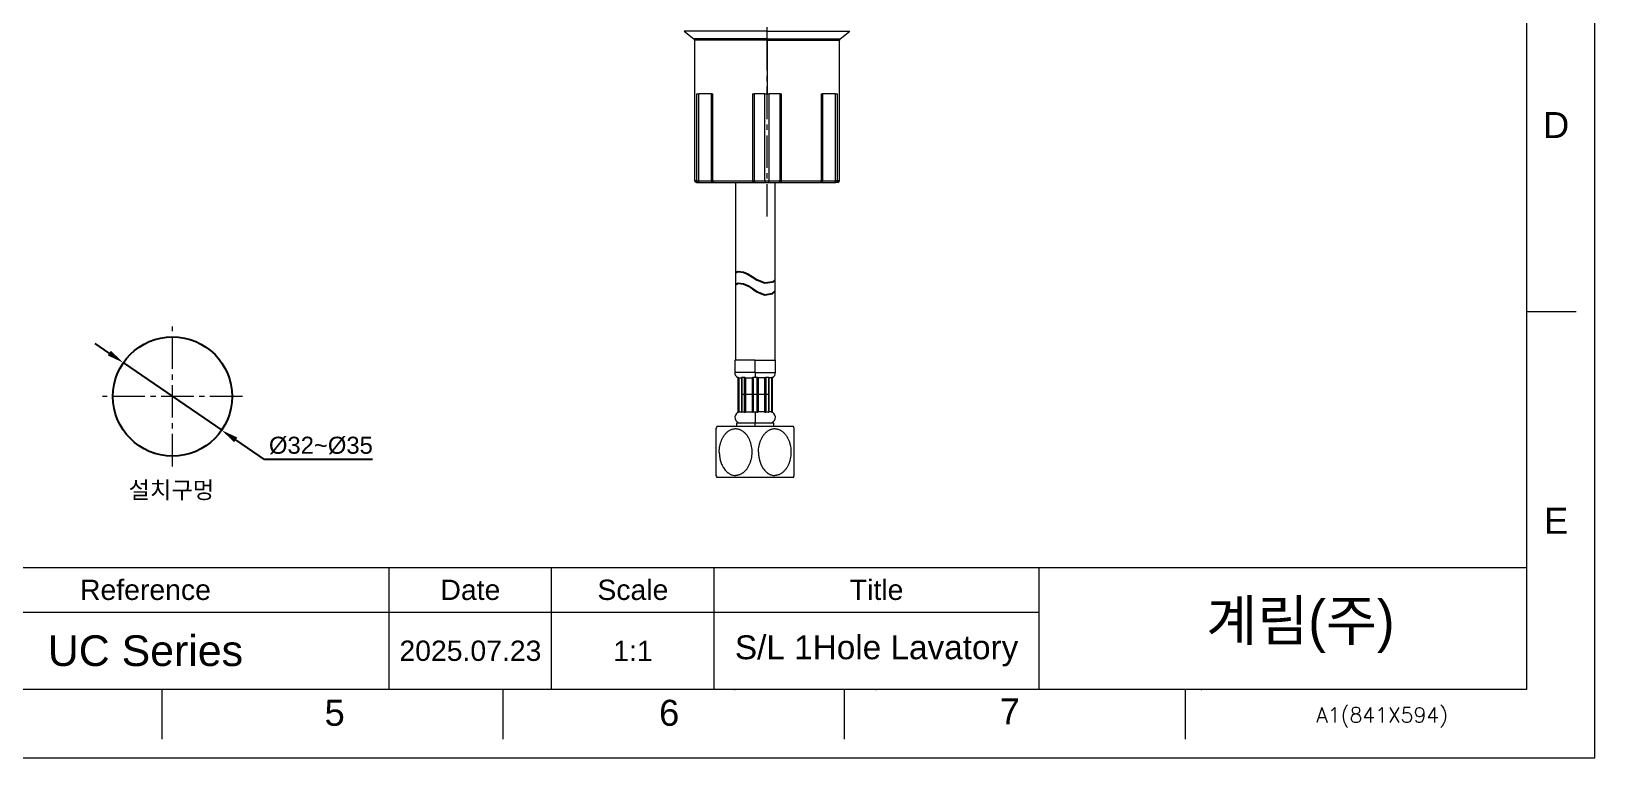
# Model space of a CAD drawing. Header units: millimetres. Extents: x 12315 to 13156, y 3748 to 4343.
# Drawn here: x 12696.9 to 13155.7, y 3748.5 to 3961.6 of the extents above; entities that cross this region are included whole.
import ezdxf

# ---------------------------------------------------------------- set-up
doc = ezdxf.new("R2010")
doc.units = ezdxf.units.MM
doc.linetypes.add('CENTER2', pattern=[28.575, 19.05, -3.175, 3.175, -3.175])
doc.linetypes.add('CENTERX2', pattern=[101.6, 63.5, -12.7, 12.7, -12.7])
for name, color, linetype, lineweight in [('CENTER', 1, 'CENTERX2', 15), ('DIM_', 5, 'Continuous', 9), ('FORM', 7, 'Continuous', 13)]:
    doc.layers.add(name, color=color, linetype=linetype, lineweight=lineweight)
doc.layers.add('TEXT', color=2, linetype='Continuous')
doc.styles.add('Arial Unicode MS', font='ARIALUNI.TTF')
doc.styles.add('ROMANS', font='romans')
doc.styles.get("Standard").update_dxf_attribs({"font": 'arial.ttf'})
doc.dimstyles.new('사본(2) STANDARD', dxfattribs={"dimscale": 0, "dimtxt": 4, "dimasz": 4, "dimexe": 1.25, "dimexo": 0.625, "dimgap": 1.5, "dimtad": 3, "dimtih": 1, "dimtoh": 1, "dimdec": 1, "dimzin": 9, "dimdsep": 46, "dimtxsty": 'Standard', "dimcen": 2.5, "dimclrd": 5, "dimclre": 5, "dimclrt": 5, "dimadec": 0, "dimazin": 0, "dimtfac": 1, "dimtdec": 1, "dimtmove": 0, "dimatfit": 3, "dimfxl": 1.25, "dimtfill": 1, "dimtolj": 1, "dimtzin": 0, "dimarcsym": 0})

# ---------------------------------------------------------------- blocks, each defined once
blk = doc.blocks.new('*D0')
at = {"layer": 'Defpoints', "color": 0, "transparency": 16777216}
for p in [(12723.93, 3864.35), (12752.79, 3844.55)]:
    blk.add_point(p, dxfattribs=at)
at = {"layer": 'DIM_', "color": 5, "lineweight": -2, "transparency": 16777216}
for p, q in [((12719.81, 3867.18), (12715.69, 3870.01)), ((12723.93, 3864.35), (12752.79, 3844.55)), ((12765.31, 3835.96), (12756.91, 3841.72)), ((12797, 3835.96), (12765.31, 3835.96))]:
    blk.add_line(p, q, dxfattribs=at)
at = {"layer": 'DIM_', "color": 5, "transparency": 16777216}
for points in [[(12720.28, 3867.87), (12719.34, 3866.5), (12723.93, 3864.35)], [(12757.38, 3842.41), (12756.44, 3841.03), (12752.79, 3844.55)]]:
    blk.add_solid(points, dxfattribs=at)
at = {"layer": 'DIM_', "color": 5, "transparency": 16777216, "insert": (12781.9, 3840.05), "char_height": 5, "attachment_point": 5, "style": 'Arial Unicode MS', "bg_fill": 3, "box_fill_scale": 1.1, "bg_fill_color": 256, "bg_fill_true_color": 13158600, "bg_fill_transparency": 0}
blk.add_mtext('\\A1;%%C32~%%C35', dxfattribs=at)
blk = doc.blocks.new('*D8')
at = {"layer": 'Defpoints', "color": 0, "transparency": 16777216}
for p in [(12912.82, 4179.26), (12781.46, 4133.82), (12816.58, 4083.29), (12738.18, 3992.26), (12912.82, 3907.26)]:
    blk.add_point(p, dxfattribs=at)
at = {"layer": 'DIM_', "color": 5, "lineweight": -2, "transparency": 16777216}
for start, end in [(253.468, 260.8802), (262.1188, 269.532)]:
    blk.add_arc((12912.82, 4563.46), 489.73, start, end, dxfattribs=at)
at = {"layer": 'DIM_', "color": 5, "transparency": 16777216}
for points in [[(12773.27, 4093.34), (12773.66, 4094.62), (12769.64, 4095.13)], [(12908.82, 4074.42), (12908.82, 4073.09), (12912.82, 4073.74)]]:
    blk.add_solid(points, dxfattribs=at)
at = {"layer": 'DIM_', "color": 5, "transparency": 16777216, "insert": (12840.43, 4079.12), "char_height": 4, "attachment_point": 5, "bg_fill": 3, "box_fill_scale": 1.1, "bg_fill_color": 256, "bg_fill_true_color": 13158600, "bg_fill_transparency": 0}
blk.add_mtext('\\A1;17°', dxfattribs=at)

msp = doc.modelspace()

# ---------------------------------------------------------------- linework, layer by layer
at = {"linetype": 'Continuous', "lineweight": 18}
for p, q in [((12888.51, 3961.61), (12891.37, 3959.41)), ((12934.26, 3959.41), (12937.12, 3961.61)), ((12891.57, 3959.01), (12891.57, 3917.76)), ((12934.07, 3917.76), (12934.07, 3959.01)), ((12892.13, 3943.26), (12892.76, 3943.26)), ((12892.13, 3943.26), (12892.13, 3917.76)), ((12896.52, 3943.26), (12892.76, 3943.26)), ((12896.52, 3943.26), (12896.9, 3943.26)), ((12908.59, 3943.26), (12909.01, 3943.26)), ((12912.2, 3943.26), (12909.01, 3943.26)), ((12912.2, 3943.26), (12913.43, 3943.26)), ((12916.63, 3943.26), (12913.43, 3943.26)), ((12916.63, 3943.26), (12917.05, 3943.26)), ((12928.74, 3943.26), (12929.11, 3943.26)), ((12932.88, 3943.26), (12929.11, 3943.26)), ((12932.88, 3943.26), (12933.5, 3943.26)), ((12933.5, 3917.76), (12933.5, 3943.26)), ((12892.07, 3917.26), (12892.63, 3917.26)), ((12892.63, 3917.26), (12892.95, 3917.26)), ((12892.95, 3917.26), (12896.71, 3917.26)), ((12896.71, 3917.26), (12897.27, 3917.26)), ((12897.27, 3917.26), (12908.69, 3917.26)), ((12903.57, 3917.25), (12903.57, 3875.67)), ((12908.69, 3917.26), (12909.31, 3917.26)), ((12909.31, 3917.26), (12912.51, 3917.26)), ((12912.51, 3917.26), (12913.13, 3917.26)), ((12913.13, 3917.26), (12916.32, 3917.26)), ((12915.07, 3917.25), (12915.07, 3875.67)), ((12916.32, 3917.26), (12916.95, 3917.26)), ((12916.95, 3917.26), (12928.36, 3917.26)), ((12928.36, 3917.26), (12928.93, 3917.26)), ((12928.93, 3917.26), (12932.69, 3917.26)), ((12932.69, 3917.26), (12933, 3917.26)), ((12933.57, 3917.26), (12933, 3917.26)), ((12903.57, 3875.67), (12903.57, 3873.16)), ((12903.57, 3873.16), (12903.57, 3865.14)), ((12915.07, 3875.67), (12915.07, 3873.16)), ((12915.07, 3873.16), (12915.07, 3865.14)), ((12909.32, 3865.14), (12903.34, 3865.14)), ((12903.34, 3865.14), (12903.34, 3861.53)), ((12909.32, 3865.14), (12915.3, 3865.14)), ((12915.3, 3861.53), (12915.3, 3865.14)), ((12904.25, 3860.01), (12904.25, 3849.82)), ((12904.28, 3860.01), (12904.25, 3860.01)), ((12904.5, 3859.94), (12905.29, 3859.94)), ((12905.34, 3860), (12905.34, 3849.84)), ((12906.14, 3860.01), (12905.38, 3860.01)), ((12906.53, 3859.94), (12908.44, 3859.94)), ((12909.32, 3860.01), (12908.78, 3860.01)), ((12909.86, 3860.01), (12909.32, 3860.01)), ((12912.11, 3859.94), (12910.2, 3859.94)), ((12913.26, 3860.01), (12912.5, 3860.01)), ((12913.3, 3849.84), (12913.3, 3859.99)), ((12914.14, 3859.94), (12913.35, 3859.94)), ((12914.36, 3860.01), (12914.39, 3860.01)), ((12914.39, 3849.82), (12914.39, 3860.01)), ((12909.36, 3855), (12905.34, 3855)), ((12913.3, 3855), (12909.36, 3855)), ((12904.28, 3849.82), (12904.25, 3849.82)), ((12904.5, 3849.9), (12905.29, 3849.9)), ((12906.14, 3849.82), (12905.38, 3849.82)), ((12906.53, 3849.9), (12908.44, 3849.9)), ((12909.32, 3849.82), (12908.78, 3849.82)), ((12909.86, 3849.82), (12909.32, 3849.82)), ((12912.11, 3849.9), (12910.2, 3849.9)), ((12913.26, 3849.82), (12912.5, 3849.82)), ((12914.14, 3849.9), (12913.35, 3849.9)), ((12914.36, 3849.82), (12914.39, 3849.82)), ((12920.57, 3845.64), (12898.07, 3845.64)), ((12909.37, 3846.64), (12903.82, 3846.64)), ((12903.82, 3846.64), (12903.82, 3845.64)), ((12914.82, 3846.64), (12909.37, 3846.64)), ((12914.82, 3845.64), (12914.82, 3846.64)), ((12920.57, 3830.64), (12898.07, 3830.64))]:
    msp.add_line(p, q, dxfattribs=at)
at = {"linetype": 'Continuous', "lineweight": 13}
for p, q in [((12912.82, 3961.61), (12888.51, 3961.61)), ((12912.82, 3959.41), (12891.37, 3959.41)), ((12912.82, 3959.41), (12912.82, 3961.61)), ((12912.82, 3961.61), (12937.12, 3961.61)), ((12912.82, 3959.01), (12912.82, 3959.41)), ((12912.82, 3959.41), (12934.26, 3959.41)), ((12912.82, 3959.01), (12891.57, 3959.01)), ((12912.82, 3959.01), (12912.82, 3943.26)), ((12912.82, 3959.01), (12934.07, 3959.01)), ((12892.76, 3917.76), (12892.76, 3943.26)), ((12896.52, 3917.76), (12896.52, 3943.26)), ((12896.9, 3917.76), (12896.9, 3943.26)), ((12908.59, 3943.26), (12908.59, 3917.76)), ((12909.01, 3943.26), (12909.01, 3917.76)), ((12912.2, 3917.76), (12912.2, 3943.26)), ((12913.43, 3917.76), (12913.43, 3943.26)), ((12916.63, 3917.76), (12916.63, 3943.26)), ((12917.05, 3917.76), (12917.05, 3943.26)), ((12928.74, 3943.26), (12928.74, 3917.76)), ((12929.11, 3943.26), (12929.11, 3917.76)), ((12932.88, 3917.76), (12932.88, 3943.26)), ((12892.13, 3917.76), (12891.57, 3917.76)), ((12892.13, 3917.76), (12892.76, 3917.76)), ((12892.76, 3917.76), (12896.52, 3917.76)), ((12896.52, 3917.76), (12896.9, 3917.76)), ((12896.9, 3917.76), (12908.59, 3917.76)), ((12908.59, 3917.76), (12909.01, 3917.76)), ((12909.01, 3917.76), (12912.2, 3917.76)), ((12912.2, 3917.76), (12913.43, 3917.76)), ((12913.43, 3917.76), (12916.63, 3917.76)), ((12916.63, 3917.76), (12917.05, 3917.76)), ((12917.05, 3917.76), (12928.74, 3917.76)), ((12928.74, 3917.76), (12929.11, 3917.76)), ((12929.11, 3917.76), (12932.88, 3917.76)), ((12933.5, 3917.76), (12932.88, 3917.76)), ((12934.07, 3917.76), (12933.5, 3917.76)), ((12909.32, 3861.53), (12909.32, 3865.14)), ((12909.32, 3861.53), (12903.34, 3861.53)), ((12904.28, 3860.01), (12904.28, 3849.82)), ((12904.36, 3859.98), (12904.36, 3849.85)), ((12904.5, 3859.94), (12904.5, 3849.9)), ((12905.29, 3859.94), (12905.29, 3849.9)), ((12905.38, 3860.01), (12905.38, 3849.82)), ((12906.14, 3860.01), (12906.14, 3849.82)), ((12906.28, 3859.98), (12906.28, 3849.85)), ((12906.53, 3859.94), (12906.53, 3849.9)), ((12908.44, 3859.94), (12908.44, 3849.9)), ((12908.66, 3859.98), (12908.66, 3849.85)), ((12908.78, 3860.01), (12908.78, 3849.82)), ((12909.32, 3861.53), (12909.32, 3860.01)), ((12909.32, 3861.53), (12915.3, 3861.53)), ((12909.86, 3860.01), (12909.86, 3849.82)), ((12909.98, 3859.98), (12909.98, 3849.85)), ((12910.2, 3859.94), (12910.2, 3849.9)), ((12912.11, 3859.94), (12912.11, 3849.9)), ((12912.36, 3859.98), (12912.36, 3849.85)), ((12912.5, 3860.01), (12912.5, 3849.82)), ((12913.26, 3860.01), (12913.26, 3849.82)), ((12913.35, 3859.94), (12913.35, 3849.9)), ((12914.14, 3859.94), (12914.14, 3849.9)), ((12914.28, 3859.98), (12914.28, 3849.85)), ((12914.36, 3860.01), (12914.36, 3849.82)), ((12909.32, 3849.82), (12909.32, 3846.64)), ((12909.37, 3845.64), (12909.37, 3846.64))]:
    msp.add_line(p, q, dxfattribs=at)
at = {"color": 7, "linetype": 'Continuous'}
for p, q in [((12904.31, 3891.05), (12903.57, 3890.7)), ((12905.93, 3890.86), (12904.31, 3891.05)), ((12907.24, 3890.25), (12905.93, 3890.86)), ((12903.57, 3887.32), (12904.31, 3887.67)), ((12904.31, 3887.67), (12905.93, 3887.49)), ((12905.93, 3887.49), (12907.24, 3886.87)), ((12908.57, 3889.42), (12907.24, 3890.25)), ((12907.24, 3886.87), (12908.57, 3886.04)), ((12909.92, 3888.58), (12908.57, 3889.42)), ((12908.57, 3886.04), (12909.92, 3885.2)), ((12912.12, 3887.7), (12909.92, 3888.58)), ((12914.44, 3888.01), (12912.12, 3887.7)), ((12915.07, 3888.58), (12914.44, 3888.01)), ((12909.92, 3885.2), (12912.12, 3884.32)), ((12912.12, 3884.32), (12914.44, 3884.64)), ((12914.44, 3884.64), (12915.07, 3885.21))]:
    msp.add_line(p, q, dxfattribs=at)
msp.add_circle((12738.36, 3854.45), 17.5)
at = {"linetype": 'Continuous', "lineweight": 18}
for centre, radius, start, end in [((12891.07, 3959.01), 0.5, 0, 52.4314), ((12934.57, 3959.01), 0.5, 127.5686, 180), ((12892.07, 3917.76), 0.5, 180, 270), ((12892.63, 3917.76), 0.5, 180, 270), ((12933, 3917.76), 0.5, 270, 0), ((12933.57, 3917.76), 0.5, 270, 0), ((12905.06, 3861.53), 1.72, 180, 242.0402), ((12913.58, 3861.53), 1.72, 297.9598, 0), ((12905.06, 3848.33), 1.69, 118.4679, 270), ((12913.58, 3848.33), 1.69, 270, 61.5321), ((12916.07, 3838.14), 19.5, 157.3801, 159.3736), ((12902.57, 3838.14), 19.5, 20.6264, 22.6199), ((12916.07, 3838.14), 19.5, 200.6264, 202.6199), ((12902.57, 3838.14), 19.5, 337.3801, 339.3736)]:
    msp.add_arc(centre, radius, start, end, dxfattribs=at)
at = {"linetype": 'Continuous', "lineweight": 13}
for centre, ratio, start_param, end_param in [((12892.95, 3917.76), 0.373927, 1.570796, 3.141593), ((12896.71, 3917.76), 0.373927, 1.570796, 3.141593), ((12897.27, 3917.76), 0.749194, 1.570796, 3.141593), ((12908.69, 3917.76), 0.199015, 1.570796, 3.141593), ((12909.31, 3917.76), 0.616239, 1.570796, 3.141593), ((12912.51, 3917.76), 0.616239, 1.570796, 3.141593), ((12913.13, 3917.76), 0.616239, 3.141593, 4.712389), ((12916.32, 3917.76), 0.616239, 3.141593, 4.712389), ((12916.95, 3917.76), 0.199015, 3.141593, 4.712389), ((12928.36, 3917.76), 0.749194, 3.141593, 4.712389), ((12928.93, 3917.76), 0.373927, 3.141593, 4.712389), ((12932.69, 3917.76), 0.373927, 3.141593, 4.712389)]:
    msp.add_ellipse(centre, major_axis=(0, 0.5), ratio=ratio, start_param=start_param, end_param=end_param, dxfattribs=at)
at = {"linetype": 'Continuous', "lineweight": 18}
for points, knots in [([(12904.36, 3859.98), (12904.35, 3859.99), (12904.34, 3859.99), (12904.32, 3860), (12904.31, 3860), (12904.3, 3860.01), (12904.29, 3860.01), (12904.28, 3860.01), (12904.28, 3860.01), (12904.28, 3860.01)], [0, 0, 0, 0, 0.25, 0.25, 0.5, 0.5, 0.75, 0.75, 1, 1, 1, 1]), ([(12904.5, 3859.94), (12904.5, 3859.94), (12904.49, 3859.94), (12904.48, 3859.94), (12904.47, 3859.94), (12904.46, 3859.94), (12904.46, 3859.95), (12904.44, 3859.95), (12904.42, 3859.96), (12904.39, 3859.97), (12904.37, 3859.98), (12904.36, 3859.98)], [0, 0, 0, 0, 0.25, 0.25, 0.375, 0.375, 0.5, 0.5, 0.75, 0.75, 1, 1, 1, 1]), ([(12905.35, 3859.96), (12905.35, 3859.96), (12905.35, 3859.96), (12905.35, 3859.95), (12905.35, 3859.95), (12905.34, 3859.94), (12905.33, 3859.94), (12905.32, 3859.94), (12905.31, 3859.94), (12905.3, 3859.94), (12905.3, 3859.94), (12905.29, 3859.94)], [0, 0, 0, 0, 0.151051, 0.151051, 0.320841, 0.320841, 0.660421, 0.660421, 0.83021, 0.83021, 1, 1, 1, 1]), ([(12905.38, 3860.01), (12905.37, 3860.01), (12905.36, 3860.01), (12905.35, 3860.01), (12905.35, 3860.01), (12905.35, 3860.01), (12905.34, 3860.01), (12905.34, 3860), (12905.34, 3860), (12905.34, 3860), (12905.34, 3860), (12905.34, 3860), (12905.34, 3860)], [0, 0, 0, 0, 0.3299, 0.3299, 0.49485, 0.49485, 0.6598, 0.82475, 0.82475, 0.9897, 0.9897, 1, 1, 1, 1]), ([(12906.28, 3859.98), (12906.27, 3859.99), (12906.25, 3859.99), (12906.23, 3860), (12906.22, 3860), (12906.19, 3860.01), (12906.18, 3860.01), (12906.16, 3860.01), (12906.15, 3860.01), (12906.14, 3860.01)], [0, 0, 0, 0, 0.25, 0.25, 0.5, 0.5, 0.75, 0.75, 1, 1, 1, 1]), ([(12906.53, 3859.94), (12906.51, 3859.94), (12906.49, 3859.94), (12906.46, 3859.94), (12906.45, 3859.94), (12906.43, 3859.94), (12906.42, 3859.95), (12906.39, 3859.95), (12906.36, 3859.96), (12906.32, 3859.97), (12906.3, 3859.98), (12906.28, 3859.98)], [0, 0, 0, 0, 0.25, 0.25, 0.375, 0.375, 0.5, 0.5, 0.75, 0.75, 1, 1, 1, 1]), ([(12908.66, 3859.98), (12908.65, 3859.98), (12908.63, 3859.97), (12908.61, 3859.96), (12908.6, 3859.96), (12908.58, 3859.95), (12908.58, 3859.95), (12908.55, 3859.94), (12908.53, 3859.94), (12908.5, 3859.94), (12908.49, 3859.94), (12908.46, 3859.94), (12908.45, 3859.94), (12908.44, 3859.94)], [0, 0, 0, 0, 0.25, 0.25, 0.375, 0.375, 0.5, 0.5, 0.75, 0.75, 0.875, 0.875, 1, 1, 1, 1]), ([(12908.78, 3860.01), (12908.77, 3860.01), (12908.76, 3860.01), (12908.74, 3860.01), (12908.73, 3860.01), (12908.72, 3860.01), (12908.71, 3860.01), (12908.7, 3860), (12908.69, 3860), (12908.69, 3860), (12908.67, 3859.99), (12908.66, 3859.99), (12908.66, 3859.98)], [0, 0, 0, 0, 0.25, 0.25, 0.375, 0.375, 0.5, 0.625, 0.625, 0.75, 0.75, 1, 1, 1, 1]), ([(12909.98, 3859.98), (12909.97, 3859.99), (12909.97, 3859.99), (12909.95, 3860), (12909.94, 3860), (12909.92, 3860.01), (12909.91, 3860.01), (12909.88, 3860.01), (12909.87, 3860.01), (12909.86, 3860.01)], [0, 0, 0, 0, 0.25, 0.25, 0.5, 0.5, 0.75, 0.75, 1, 1, 1, 1]), ([(12910.2, 3859.94), (12910.17, 3859.94), (12910.15, 3859.94), (12910.12, 3859.94), (12910.11, 3859.94), (12910.09, 3859.94), (12910.08, 3859.95), (12910.05, 3859.95), (12910.04, 3859.96), (12910, 3859.97), (12909.99, 3859.98), (12909.98, 3859.98)], [0, 0, 0, 0, 0.25, 0.25, 0.375, 0.375, 0.5, 0.5, 0.75, 0.75, 1, 1, 1, 1]), ([(12912.36, 3859.98), (12912.34, 3859.98), (12912.32, 3859.97), (12912.29, 3859.96), (12912.27, 3859.96), (12912.25, 3859.95), (12912.24, 3859.95), (12912.21, 3859.94), (12912.19, 3859.94), (12912.16, 3859.94), (12912.14, 3859.94), (12912.12, 3859.94), (12912.12, 3859.94), (12912.11, 3859.94)], [0, 0, 0, 0, 0.25, 0.25, 0.375, 0.375, 0.5, 0.5, 0.75, 0.75, 0.875, 0.875, 1, 1, 1, 1]), ([(12912.5, 3860.01), (12912.49, 3860.01), (12912.48, 3860.01), (12912.46, 3860.01), (12912.46, 3860.01), (12912.45, 3860.01), (12912.43, 3860.01), (12912.42, 3860), (12912.41, 3860), (12912.4, 3860), (12912.38, 3859.99), (12912.37, 3859.99), (12912.36, 3859.98)], [0, 0, 0, 0, 0.25, 0.25, 0.375, 0.375, 0.5, 0.625, 0.625, 0.75, 0.75, 1, 1, 1, 1]), ([(12913.3, 3860), (12913.3, 3860), (12913.3, 3860), (12913.3, 3860), (12913.3, 3860), (12913.29, 3860.01), (12913.29, 3860.01), (12913.28, 3860.01), (12913.27, 3860.01), (12913.26, 3860.01)], [0, 0, 0, 0, 0.010237, 0.010237, 0.340158, 0.340158, 0.670079, 0.670079, 1, 1, 1, 1]), ([(12913.35, 3859.94), (12913.33, 3859.94), (12913.32, 3859.94), (12913.31, 3859.94), (12913.31, 3859.94), (12913.3, 3859.94), (12913.3, 3859.94), (12913.3, 3859.95)], [0, 0, 0, 0, 0.544584, 0.544584, 0.816876, 0.816876, 1, 1, 1, 1]), ([(12914.28, 3859.98), (12914.26, 3859.98), (12914.25, 3859.97), (12914.22, 3859.96), (12914.22, 3859.96), (12914.2, 3859.95), (12914.19, 3859.95), (12914.18, 3859.94), (12914.17, 3859.94), (12914.15, 3859.94), (12914.15, 3859.94), (12914.14, 3859.94), (12914.14, 3859.94), (12914.14, 3859.94)], [0, 0, 0, 0, 0.25, 0.25, 0.375, 0.375, 0.5, 0.5, 0.75, 0.75, 0.875, 0.875, 1, 1, 1, 1]), ([(12914.36, 3860.01), (12914.36, 3860.01), (12914.35, 3860.01), (12914.35, 3860.01), (12914.34, 3860.01), (12914.34, 3860.01), (12914.33, 3860.01), (12914.33, 3860), (12914.32, 3860), (12914.31, 3860), (12914.3, 3859.99), (12914.29, 3859.99), (12914.28, 3859.98)], [0, 0, 0, 0, 0.25, 0.25, 0.375, 0.375, 0.5, 0.625, 0.625, 0.75, 0.75, 1, 1, 1, 1]), ([(12904.28, 3849.82), (12904.28, 3849.82), (12904.28, 3849.82), (12904.29, 3849.82), (12904.29, 3849.82), (12904.3, 3849.82), (12904.3, 3849.83), (12904.31, 3849.83), (12904.32, 3849.83), (12904.32, 3849.84), (12904.34, 3849.84), (12904.35, 3849.85), (12904.36, 3849.85)], [0, 0, 0, 0, 0.25, 0.25, 0.375, 0.375, 0.5, 0.625, 0.625, 0.75, 0.75, 1, 1, 1, 1]), ([(12904.36, 3849.85), (12904.37, 3849.86), (12904.39, 3849.87), (12904.41, 3849.87), (12904.42, 3849.88), (12904.44, 3849.88), (12904.44, 3849.88), (12904.46, 3849.89), (12904.47, 3849.89), (12904.49, 3849.9), (12904.49, 3849.9), (12904.5, 3849.9), (12904.5, 3849.9), (12904.5, 3849.9)], [0, 0, 0, 0, 0.25, 0.25, 0.375, 0.375, 0.5, 0.5, 0.75, 0.75, 0.875, 0.875, 1, 1, 1, 1]), ([(12905.29, 3849.9), (12905.3, 3849.9), (12905.32, 3849.9), (12905.33, 3849.89), (12905.33, 3849.89), (12905.34, 3849.89), (12905.34, 3849.89), (12905.34, 3849.89)], [0, 0, 0, 0, 0.544508, 0.544508, 0.816761, 0.816761, 1, 1, 1, 1]), ([(12905.34, 3849.84), (12905.34, 3849.84), (12905.34, 3849.84), (12905.34, 3849.83), (12905.34, 3849.83), (12905.35, 3849.82), (12905.35, 3849.82), (12905.36, 3849.82), (12905.37, 3849.82), (12905.38, 3849.82)], [0, 0, 0, 0, 0.009952, 0.009952, 0.339968, 0.339968, 0.669984, 0.669984, 1, 1, 1, 1]), ([(12906.14, 3849.82), (12906.15, 3849.82), (12906.16, 3849.82), (12906.17, 3849.82), (12906.18, 3849.82), (12906.19, 3849.82), (12906.2, 3849.83), (12906.22, 3849.83), (12906.23, 3849.83), (12906.23, 3849.84), (12906.25, 3849.84), (12906.27, 3849.85), (12906.28, 3849.85)], [0, 0, 0, 0, 0.25, 0.25, 0.375, 0.375, 0.5, 0.625, 0.625, 0.75, 0.75, 1, 1, 1, 1]), ([(12906.28, 3849.85), (12906.3, 3849.86), (12906.32, 3849.87), (12906.35, 3849.87), (12906.36, 3849.88), (12906.39, 3849.88), (12906.4, 3849.88), (12906.43, 3849.89), (12906.45, 3849.89), (12906.48, 3849.9), (12906.49, 3849.9), (12906.51, 3849.9), (12906.52, 3849.9), (12906.53, 3849.9)], [0, 0, 0, 0, 0.25, 0.25, 0.375, 0.375, 0.5, 0.5, 0.75, 0.75, 0.875, 0.875, 1, 1, 1, 1]), ([(12908.44, 3849.9), (12908.46, 3849.9), (12908.49, 3849.9), (12908.52, 3849.89), (12908.53, 3849.89), (12908.55, 3849.89), (12908.56, 3849.89), (12908.58, 3849.88), (12908.6, 3849.88), (12908.63, 3849.87), (12908.65, 3849.86), (12908.66, 3849.85)], [0, 0, 0, 0, 0.25, 0.25, 0.375, 0.375, 0.5, 0.5, 0.75, 0.75, 1, 1, 1, 1]), ([(12908.66, 3849.85), (12908.66, 3849.85), (12908.67, 3849.84), (12908.69, 3849.83), (12908.7, 3849.83), (12908.72, 3849.82), (12908.73, 3849.82), (12908.76, 3849.82), (12908.77, 3849.82), (12908.78, 3849.82)], [0, 0, 0, 0, 0.25, 0.25, 0.5, 0.5, 0.75, 0.75, 1, 1, 1, 1]), ([(12909.86, 3849.82), (12909.87, 3849.82), (12909.88, 3849.82), (12909.9, 3849.82), (12909.91, 3849.82), (12909.92, 3849.82), (12909.93, 3849.83), (12909.94, 3849.83), (12909.95, 3849.83), (12909.95, 3849.84), (12909.97, 3849.84), (12909.97, 3849.85), (12909.98, 3849.85)], [0, 0, 0, 0, 0.25, 0.25, 0.375, 0.375, 0.5, 0.625, 0.625, 0.75, 0.75, 1, 1, 1, 1]), ([(12909.98, 3849.85), (12909.99, 3849.86), (12910, 3849.87), (12910.03, 3849.87), (12910.04, 3849.88), (12910.05, 3849.88), (12910.06, 3849.88), (12910.09, 3849.89), (12910.11, 3849.89), (12910.14, 3849.9), (12910.15, 3849.9), (12910.17, 3849.9), (12910.18, 3849.9), (12910.2, 3849.9)], [0, 0, 0, 0, 0.25, 0.25, 0.375, 0.375, 0.5, 0.5, 0.75, 0.75, 0.875, 0.875, 1, 1, 1, 1]), ([(12912.11, 3849.9), (12912.12, 3849.9), (12912.14, 3849.9), (12912.18, 3849.89), (12912.19, 3849.89), (12912.21, 3849.89), (12912.22, 3849.89), (12912.25, 3849.88), (12912.27, 3849.88), (12912.32, 3849.87), (12912.34, 3849.86), (12912.36, 3849.85)], [0, 0, 0, 0, 0.25, 0.25, 0.375, 0.375, 0.5, 0.5, 0.75, 0.75, 1, 1, 1, 1]), ([(12912.36, 3849.85), (12912.37, 3849.85), (12912.38, 3849.84), (12912.41, 3849.83), (12912.42, 3849.83), (12912.45, 3849.82), (12912.46, 3849.82), (12912.48, 3849.82), (12912.49, 3849.82), (12912.5, 3849.82)], [0, 0, 0, 0, 0.25, 0.25, 0.5, 0.5, 0.75, 0.75, 1, 1, 1, 1]), ([(12913.26, 3849.82), (12913.27, 3849.82), (12913.28, 3849.82), (12913.28, 3849.82), (12913.29, 3849.82), (12913.29, 3849.82), (12913.29, 3849.83), (12913.3, 3849.83), (12913.3, 3849.83), (12913.3, 3849.84), (12913.3, 3849.84), (12913.3, 3849.84), (12913.3, 3849.84)], [0, 0, 0, 0, 0.330003, 0.330003, 0.495005, 0.495005, 0.660007, 0.825008, 0.825008, 0.99001, 0.99001, 1, 1, 1, 1]), ([(12913.29, 3849.87), (12913.29, 3849.87), (12913.29, 3849.88), (12913.29, 3849.88), (12913.29, 3849.88), (12913.3, 3849.89), (12913.3, 3849.89), (12913.32, 3849.9), (12913.32, 3849.9), (12913.33, 3849.9), (12913.34, 3849.9), (12913.35, 3849.9)], [0, 0, 0, 0, 0.150801, 0.150801, 0.320641, 0.320641, 0.66032, 0.66032, 0.83016, 0.83016, 1, 1, 1, 1]), ([(12914.14, 3849.9), (12914.14, 3849.9), (12914.15, 3849.9), (12914.16, 3849.89), (12914.17, 3849.89), (12914.18, 3849.89), (12914.18, 3849.89), (12914.2, 3849.88), (12914.21, 3849.88), (12914.25, 3849.87), (12914.26, 3849.86), (12914.28, 3849.85)], [0, 0, 0, 0, 0.25, 0.25, 0.375, 0.375, 0.5, 0.5, 0.75, 0.75, 1, 1, 1, 1]), ([(12914.28, 3849.85), (12914.29, 3849.85), (12914.3, 3849.84), (12914.32, 3849.83), (12914.33, 3849.83), (12914.34, 3849.82), (12914.34, 3849.82), (12914.35, 3849.82), (12914.36, 3849.82), (12914.36, 3849.82)], [0, 0, 0, 0, 0.25, 0.25, 0.5, 0.5, 0.75, 0.75, 1, 1, 1, 1]), ([(12897.82, 3845.01), (12897.82, 3845.01), (12897.82, 3844.99), (12897.82, 3844.93), (12897.82, 3844.89), (12897.82, 3844.81), (12897.82, 3844.78), (12897.82, 3844.73), (12897.82, 3844.71), (12897.82, 3844.67), (12897.82, 3844.65), (12897.82, 3844.55), (12897.82, 3844.46), (12897.82, 3844.25), (12897.82, 3844.14), (12897.82, 3843.96), (12897.82, 3843.89), (12897.82, 3843.8), (12897.82, 3843.76), (12897.82, 3843.69), (12897.82, 3843.66), (12897.82, 3843.49), (12897.82, 3843.34), (12897.82, 3843.04), (12897.82, 3842.88), (12897.82, 3842.55), (12897.82, 3842.38), (12897.82, 3842.16), (12897.82, 3842.12), (12897.82, 3842.03), (12897.82, 3841.89), (12897.82, 3841.76), (12897.82, 3841.48), (12897.82, 3841.3), (12897.82, 3840.92), (12897.82, 3840.73), (12897.82, 3840.44), (12897.82, 3840.34), (12897.82, 3840.19), (12897.82, 3840.14), (12897.82, 3840.04), (12897.82, 3839.99), (12897.82, 3839.74), (12897.82, 3839.54), (12897.82, 3839.14), (12897.82, 3838.74), (12897.82, 3838.34), (12897.82, 3838.04), (12897.82, 3837.88), (12897.82, 3837.73), (12897.82, 3837.63), (12897.82, 3837.58), (12897.82, 3837.32), (12897.82, 3836.92), (12897.82, 3836.52), (12897.82, 3836.13), (12897.82, 3835.94), (12897.82, 3835.55), (12897.82, 3835.36), (12897.82, 3835.07), (12897.82, 3834.98), (12897.82, 3834.84), (12897.82, 3834.79), (12897.82, 3834.7), (12897.82, 3834.65), (12897.82, 3834.43), (12897.82, 3834.25), (12897.82, 3833.9), (12897.82, 3833.73), (12897.82, 3833.4), (12897.82, 3833.24), (12897.82, 3833.05), (12897.82, 3833.01), (12897.82, 3832.94), (12897.82, 3832.9), (12897.82, 3832.79), (12897.82, 3832.72), (12897.82, 3832.51), (12897.82, 3832.38), (12897.82, 3832.14), (12897.82, 3832.02), (12897.82, 3831.89), (12897.82, 3831.87), (12897.82, 3831.82), (12897.82, 3831.79), (12897.82, 3831.72), (12897.82, 3831.68), (12897.82, 3831.56), (12897.82, 3831.49), (12897.82, 3831.38), (12897.82, 3831.34), (12897.82, 3831.3), (12897.82, 3831.3), (12897.82, 3831.29), (12897.82, 3831.28), (12897.82, 3831.27), (12897.82, 3831.27), (12897.82, 3831.27)], [0, 0, 0, 0, 0.03125, 0.03125, 0.0625, 0.0625, 0.078125, 0.078125, 0.085938, 0.085938, 0.093751, 0.093751, 0.125001, 0.125001, 0.156251, 0.156251, 0.171876, 0.171876, 0.179688, 0.179688, 0.187501, 0.187501, 0.218751, 0.218751, 0.250001, 0.250001, 0.281252, 0.281252, 0.289064, 0.289064, 0.296877, 0.312502, 0.312502, 0.343752, 0.343752, 0.375002, 0.375002, 0.390627, 0.390627, 0.39844, 0.39844, 0.406252, 0.406252, 0.437502, 0.437502, 0.468753, 0.500003, 0.500003, 0.515628, 0.52344, 0.52344, 0.531253, 0.531253, 0.562503, 0.593753, 0.593753, 0.625003, 0.625003, 0.656254, 0.656254, 0.671879, 0.671879, 0.679691, 0.679691, 0.687504, 0.687504, 0.718754, 0.718754, 0.750004, 0.750004, 0.781254, 0.781254, 0.789067, 0.789067, 0.796879, 0.796879, 0.812504, 0.812504, 0.843755, 0.843755, 0.875005, 0.875005, 0.882817, 0.882817, 0.89063, 0.89063, 0.906255, 0.906255, 0.937505, 0.937505, 0.968755, 0.968755, 0.976568, 0.976568, 0.98438, 0.98438, 1, 1, 1, 1]), ([(12898.8, 3838.14), (12898.8, 3838.44), (12898.82, 3838.75), (12898.87, 3839.35), (12898.91, 3839.65), (12899, 3840.09), (12899.03, 3840.24), (12899.09, 3840.46), (12899.11, 3840.53), (12899.14, 3840.68), (12899.17, 3840.75), (12899.27, 3841.11), (12899.37, 3841.39), (12899.6, 3841.94), (12899.73, 3842.2), (12899.91, 3842.52), (12899.95, 3842.58), (12900.02, 3842.71), (12900.06, 3842.77), (12900.18, 3842.95), (12900.27, 3843.07), (12900.44, 3843.3), (12900.53, 3843.41), (12900.71, 3843.62), (12900.81, 3843.73), (12900.96, 3843.87), (12901.04, 3843.94), (12901.12, 3844.01), (12901.17, 3844.06), (12901.2, 3844.08), (12901.33, 3844.19), (12901.44, 3844.28), (12901.67, 3844.43), (12901.79, 3844.5), (12902.02, 3844.63), (12902.15, 3844.69), (12902.3, 3844.75), (12902.33, 3844.77), (12902.4, 3844.79), (12902.43, 3844.8), (12902.52, 3844.84), (12902.59, 3844.86), (12902.78, 3844.91), (12903.04, 3844.97), (12903.3, 3845), (12903.56, 3845.01), (12903.69, 3845.01), (12903.86, 3844.99), (12903.89, 3844.99), (12903.96, 3844.98), (12904.06, 3844.97), (12904.15, 3844.95), (12904.35, 3844.91), (12904.48, 3844.88), (12904.73, 3844.8), (12904.86, 3844.75), (12905.01, 3844.68), (12905.04, 3844.66), (12905.1, 3844.63), (12905.13, 3844.62), (12905.22, 3844.57), (12905.28, 3844.54), (12905.46, 3844.44), (12905.57, 3844.36), (12905.8, 3844.2), (12905.91, 3844.11), (12906.06, 3843.97), (12906.12, 3843.93), (12906.19, 3843.85), (12906.22, 3843.83), (12906.27, 3843.78), (12906.4, 3843.65), (12906.51, 3843.52), (12906.7, 3843.3), (12906.78, 3843.19), (12906.95, 3842.96), (12907.03, 3842.84), (12907.13, 3842.68), (12907.15, 3842.65), (12907.19, 3842.59), (12907.21, 3842.55), (12907.26, 3842.46), (12907.3, 3842.39), (12907.4, 3842.2), (12907.47, 3842.07), (12907.66, 3841.67), (12907.77, 3841.39), (12907.91, 3840.96), (12907.95, 3840.82), (12908.03, 3840.53), (12908.07, 3840.38), (12908.17, 3839.94), (12908.22, 3839.64), (12908.3, 3839.04), (12908.32, 3838.74), (12908.33, 3838.36), (12908.34, 3838.28), (12908.34, 3838.13), (12908.34, 3837.9), (12908.33, 3837.67), (12908.3, 3837.22), (12908.26, 3836.92), (12908.17, 3836.33), (12908.11, 3836.03), (12908.01, 3835.67), (12907.99, 3835.59), (12907.96, 3835.48), (12907.95, 3835.45), (12907.93, 3835.38), (12907.87, 3835.2), (12907.81, 3835.02), (12907.65, 3834.6), (12907.53, 3834.33), (12907.34, 3833.95), (12907.27, 3833.82), (12907.12, 3833.57), (12907.04, 3833.45), (12906.92, 3833.27), (12906.88, 3833.21), (12906.79, 3833.09), (12906.75, 3833.03), (12906.61, 3832.86), (12906.52, 3832.76), (12906.33, 3832.55), (12906.23, 3832.45), (12906.02, 3832.26), (12905.92, 3832.17), (12905.75, 3832.04), (12905.69, 3832), (12905.58, 3831.92), (12905.52, 3831.88), (12905.35, 3831.77), (12905.11, 3831.64), (12904.87, 3831.53), (12904.62, 3831.44), (12904.49, 3831.4), (12904.3, 3831.35), (12904.2, 3831.33), (12904.1, 3831.31), (12904.03, 3831.3), (12904, 3831.3), (12903.84, 3831.28), (12903.7, 3831.27), (12903.57, 3831.27)], [0, 0, 0, 0, 0.03125, 0.03125, 0.0625, 0.0625, 0.078125, 0.078125, 0.085937, 0.085937, 0.09375, 0.09375, 0.125, 0.125, 0.15625, 0.15625, 0.164063, 0.164063, 0.171875, 0.171875, 0.1875, 0.1875, 0.203125, 0.203125, 0.21875, 0.21875, 0.226563, 0.230469, 0.230469, 0.234375, 0.234375, 0.25, 0.25, 0.265625, 0.265625, 0.28125, 0.28125, 0.285156, 0.285156, 0.289063, 0.289063, 0.296875, 0.296875, 0.3125, 0.328125, 0.328125, 0.34375, 0.34375, 0.347656, 0.347656, 0.351563, 0.359375, 0.359375, 0.375, 0.375, 0.390625, 0.390625, 0.394531, 0.394531, 0.398438, 0.398438, 0.40625, 0.40625, 0.421875, 0.421875, 0.4375, 0.4375, 0.445313, 0.445313, 0.449219, 0.449219, 0.453125, 0.46875, 0.46875, 0.484375, 0.484375, 0.5, 0.5, 0.503906, 0.503906, 0.507813, 0.507813, 0.515625, 0.515625, 0.53125, 0.53125, 0.5625, 0.5625, 0.578125, 0.578125, 0.59375, 0.59375, 0.625, 0.625, 0.65625, 0.65625, 0.664063, 0.664063, 0.671875, 0.6875, 0.6875, 0.71875, 0.71875, 0.75, 0.75, 0.757813, 0.757813, 0.761719, 0.761719, 0.765625, 0.78125, 0.78125, 0.8125, 0.8125, 0.828125, 0.828125, 0.84375, 0.84375, 0.851563, 0.851563, 0.859375, 0.859375, 0.875, 0.875, 0.890625, 0.890625, 0.90625, 0.90625, 0.914063, 0.914063, 0.921875, 0.921875, 0.9375, 0.953125, 0.953125, 0.96875, 0.96875, 0.976562, 0.980469, 0.980469, 0.984375, 0.984375, 1, 1, 1, 1]), ([(12910.3, 3838.14), (12910.3, 3838.44), (12910.31, 3838.75), (12910.37, 3839.35), (12910.41, 3839.65), (12910.5, 3840.09), (12910.53, 3840.24), (12910.59, 3840.46), (12910.6, 3840.53), (12910.64, 3840.68), (12910.67, 3840.75), (12910.77, 3841.11), (12910.87, 3841.39), (12911.1, 3841.93), (12911.23, 3842.2), (12911.41, 3842.52), (12911.45, 3842.58), (12911.52, 3842.71), (12911.56, 3842.77), (12911.68, 3842.95), (12911.76, 3843.07), (12911.94, 3843.3), (12912.03, 3843.41), (12912.21, 3843.62), (12912.31, 3843.72), (12912.46, 3843.87), (12912.54, 3843.94), (12912.62, 3844.01), (12912.67, 3844.06), (12912.7, 3844.08), (12912.83, 3844.19), (12912.94, 3844.28), (12913.17, 3844.43), (12913.28, 3844.5), (12913.52, 3844.63), (12913.64, 3844.69), (12913.8, 3844.75), (12913.83, 3844.77), (12913.89, 3844.79), (12913.93, 3844.8), (12914.02, 3844.84), (12914.08, 3844.86), (12914.28, 3844.91), (12914.53, 3844.97), (12914.8, 3845), (12915.06, 3845.01), (12915.19, 3845.01), (12915.36, 3844.99), (12915.39, 3844.99), (12915.45, 3844.98), (12915.55, 3844.97), (12915.65, 3844.95), (12915.85, 3844.91), (12915.97, 3844.88), (12916.23, 3844.8), (12916.35, 3844.75), (12916.51, 3844.68), (12916.54, 3844.67), (12916.6, 3844.64), (12916.63, 3844.62), (12916.72, 3844.57), (12916.78, 3844.54), (12916.96, 3844.44), (12917.07, 3844.36), (12917.3, 3844.2), (12917.4, 3844.11), (12917.56, 3843.98), (12917.61, 3843.93), (12917.69, 3843.86), (12917.72, 3843.83), (12917.77, 3843.78), (12917.89, 3843.66), (12918.01, 3843.53), (12918.19, 3843.31), (12918.28, 3843.19), (12918.45, 3842.96), (12918.53, 3842.84), (12918.65, 3842.65), (12918.69, 3842.59), (12918.76, 3842.46), (12918.8, 3842.4), (12918.9, 3842.2), (12918.97, 3842.07), (12919.15, 3841.67), (12919.26, 3841.4), (12919.41, 3840.97), (12919.45, 3840.83), (12919.51, 3840.61), (12919.53, 3840.53), (12919.57, 3840.39), (12919.59, 3840.31), (12919.67, 3839.95), (12919.72, 3839.65), (12919.8, 3839.05), (12919.82, 3838.75), (12919.83, 3838.37), (12919.84, 3838.29), (12919.84, 3838.14), (12919.84, 3837.91), (12919.83, 3837.68), (12919.8, 3837.23), (12919.77, 3836.93), (12919.67, 3836.33), (12919.61, 3836.04), (12919.51, 3835.67), (12919.49, 3835.6), (12919.46, 3835.49), (12919.45, 3835.45), (12919.43, 3835.38), (12919.37, 3835.2), (12919.31, 3835.03), (12919.16, 3834.61), (12919.04, 3834.34), (12918.84, 3833.95), (12918.77, 3833.82), (12918.62, 3833.58), (12918.54, 3833.45), (12918.42, 3833.27), (12918.38, 3833.21), (12918.29, 3833.1), (12918.25, 3833.04), (12918.12, 3832.87), (12918.02, 3832.76), (12917.83, 3832.55), (12917.73, 3832.45), (12917.53, 3832.26), (12917.42, 3832.17), (12917.26, 3832.04), (12917.17, 3831.98), (12917.09, 3831.92), (12917.03, 3831.89), (12917, 3831.87), (12916.86, 3831.77), (12916.62, 3831.64), (12916.37, 3831.53), (12916.12, 3831.44), (12916, 3831.4), (12915.8, 3831.35), (12915.71, 3831.33), (12915.61, 3831.31), (12915.54, 3831.3), (12915.51, 3831.3), (12915.34, 3831.28), (12915.21, 3831.27), (12915.08, 3831.27)], [0, 0, 0, 0, 0.03125, 0.03125, 0.0625, 0.0625, 0.078125, 0.078125, 0.085937, 0.085937, 0.09375, 0.09375, 0.125, 0.125, 0.15625, 0.15625, 0.164062, 0.164062, 0.171875, 0.171875, 0.1875, 0.1875, 0.203125, 0.203125, 0.21875, 0.21875, 0.226562, 0.230469, 0.230469, 0.234375, 0.234375, 0.25, 0.25, 0.265625, 0.265625, 0.28125, 0.28125, 0.285156, 0.285156, 0.289062, 0.289062, 0.296875, 0.296875, 0.3125, 0.328125, 0.328125, 0.34375, 0.34375, 0.347656, 0.347656, 0.351562, 0.359375, 0.359375, 0.375, 0.375, 0.390625, 0.390625, 0.394531, 0.394531, 0.398437, 0.398437, 0.40625, 0.40625, 0.421875, 0.421875, 0.4375, 0.4375, 0.445312, 0.445312, 0.449219, 0.449219, 0.453125, 0.46875, 0.46875, 0.484375, 0.484375, 0.5, 0.5, 0.507812, 0.507812, 0.515625, 0.515625, 0.53125, 0.53125, 0.5625, 0.5625, 0.578125, 0.578125, 0.585937, 0.585937, 0.59375, 0.59375, 0.625, 0.625, 0.65625, 0.65625, 0.664062, 0.664062, 0.671875, 0.6875, 0.6875, 0.71875, 0.71875, 0.75, 0.75, 0.757812, 0.757812, 0.761719, 0.761719, 0.765625, 0.78125, 0.78125, 0.8125, 0.8125, 0.828125, 0.828125, 0.84375, 0.84375, 0.851563, 0.851563, 0.859375, 0.859375, 0.875, 0.875, 0.890625, 0.890625, 0.90625, 0.90625, 0.914063, 0.917969, 0.917969, 0.921875, 0.921875, 0.9375, 0.953125, 0.953125, 0.96875, 0.96875, 0.976562, 0.980469, 0.980469, 0.984375, 0.984375, 1, 1, 1, 1]), ([(12920.82, 3831.27), (12920.82, 3831.27), (12920.82, 3831.28), (12920.82, 3831.34), (12920.82, 3831.38), (12920.82, 3831.46), (12920.82, 3831.49), (12920.82, 3831.55), (12920.82, 3831.56), (12920.82, 3831.6), (12920.82, 3831.62), (12920.82, 3831.72), (12920.82, 3831.81), (12920.82, 3832.02), (12920.82, 3832.13), (12920.82, 3832.31), (12920.82, 3832.38), (12920.82, 3832.48), (12920.82, 3832.51), (12920.82, 3832.58), (12920.82, 3832.61), (12920.82, 3832.79), (12920.82, 3832.93), (12920.82, 3833.24), (12920.82, 3833.4), (12920.82, 3833.72), (12920.82, 3833.89), (12920.82, 3834.11), (12920.82, 3834.16), (12920.82, 3834.25), (12920.82, 3834.38), (12920.82, 3834.52), (12920.82, 3834.79), (12920.82, 3834.98), (12920.82, 3835.35), (12920.82, 3835.54), (12920.82, 3835.84), (12920.82, 3835.93), (12920.82, 3836.08), (12920.82, 3836.13), (12920.82, 3836.23), (12920.82, 3836.28), (12920.82, 3836.53), (12920.82, 3836.73), (12920.82, 3837.13), (12920.82, 3837.53), (12920.82, 3837.93), (12920.82, 3838.24), (12920.82, 3838.39), (12920.82, 3838.54), (12920.82, 3838.64), (12920.82, 3838.7), (12920.82, 3838.95), (12920.82, 3839.35), (12920.82, 3839.75), (12920.82, 3840.14), (12920.82, 3840.34), (12920.82, 3840.72), (12920.82, 3840.91), (12920.82, 3841.2), (12920.82, 3841.29), (12920.82, 3841.43), (12920.82, 3841.48), (12920.82, 3841.57), (12920.82, 3841.62), (12920.82, 3841.85), (12920.82, 3842.03), (12920.82, 3842.37), (12920.82, 3842.54), (12920.82, 3842.87), (12920.82, 3843.03), (12920.82, 3843.22), (12920.82, 3843.26), (12920.82, 3843.34), (12920.82, 3843.37), (12920.82, 3843.48), (12920.82, 3843.56), (12920.82, 3843.76), (12920.82, 3843.89), (12920.82, 3844.14), (12920.82, 3844.25), (12920.82, 3844.38), (12920.82, 3844.41), (12920.82, 3844.46), (12920.82, 3844.48), (12920.82, 3844.55), (12920.82, 3844.59), (12920.82, 3844.71), (12920.82, 3844.78), (12920.82, 3844.89), (12920.82, 3844.93), (12920.82, 3844.97), (12920.82, 3844.98), (12920.82, 3844.99), (12920.82, 3844.99), (12920.82, 3845), (12920.82, 3845.01), (12920.82, 3845.01)], [0, 0, 0, 0, 0.03125, 0.03125, 0.0625, 0.0625, 0.078125, 0.078125, 0.085938, 0.085938, 0.09375, 0.09375, 0.125001, 0.125001, 0.156251, 0.156251, 0.171876, 0.171876, 0.179688, 0.179688, 0.187501, 0.187501, 0.218751, 0.218751, 0.250001, 0.250001, 0.281251, 0.281251, 0.289064, 0.289064, 0.296877, 0.312502, 0.312502, 0.343752, 0.343752, 0.375002, 0.375002, 0.390627, 0.390627, 0.39844, 0.39844, 0.406252, 0.406252, 0.437502, 0.437502, 0.468752, 0.500003, 0.500003, 0.515628, 0.52344, 0.52344, 0.531253, 0.531253, 0.562503, 0.593753, 0.593753, 0.625003, 0.625003, 0.656253, 0.656253, 0.671879, 0.671879, 0.679691, 0.679691, 0.687504, 0.687504, 0.718754, 0.718754, 0.750004, 0.750004, 0.781254, 0.781254, 0.789067, 0.789067, 0.796879, 0.796879, 0.812504, 0.812504, 0.843754, 0.843754, 0.875005, 0.875005, 0.882817, 0.882817, 0.89063, 0.89063, 0.906255, 0.906255, 0.937505, 0.937505, 0.968755, 0.968755, 0.976568, 0.976568, 0.98438, 0.98438, 1, 1, 1, 1]), ([(12898.8, 3838.14), (12898.8, 3837.93), (12898.81, 3837.53), (12898.87, 3836.92), (12898.93, 3836.53), (12898.99, 3836.23), (12899.02, 3836.08), (12899.06, 3835.93), (12899.08, 3835.84), (12899.09, 3835.79), (12899.16, 3835.54), (12899.21, 3835.35), (12899.34, 3834.98), (12899.41, 3834.79), (12899.56, 3834.43), (12899.65, 3834.25), (12899.78, 3833.99), (12899.83, 3833.9), (12899.9, 3833.77), (12899.92, 3833.73), (12899.97, 3833.65), (12900, 3833.61), (12900.13, 3833.4), (12900.24, 3833.24), (12900.47, 3832.94), (12900.59, 3832.79), (12900.84, 3832.51), (12900.98, 3832.38), (12901.15, 3832.23), (12901.19, 3832.2), (12901.26, 3832.14), (12901.37, 3832.05), (12901.48, 3831.97), (12901.71, 3831.82), (12901.87, 3831.72), (12902.11, 3831.6), (12902.19, 3831.57), (12902.31, 3831.51), (12902.35, 3831.5), (12902.44, 3831.47), (12902.48, 3831.45), (12902.69, 3831.38), (12902.87, 3831.34), (12903.22, 3831.28), (12903.39, 3831.27), (12903.57, 3831.27)], [0, 0, 0, 0, 0.0625, 0.125, 0.1875, 0.1875, 0.21875, 0.234375, 0.234375, 0.25, 0.25, 0.3125, 0.3125, 0.375, 0.375, 0.4375, 0.4375, 0.46875, 0.46875, 0.484375, 0.484375, 0.5, 0.5, 0.5625, 0.5625, 0.625, 0.625, 0.6875, 0.6875, 0.703125, 0.703125, 0.71875, 0.75, 0.75, 0.8125, 0.8125, 0.84375, 0.84375, 0.859375, 0.859375, 0.875, 0.875, 0.9375, 0.9375, 1, 1, 1, 1]), ([(12910.3, 3838.14), (12910.3, 3837.93), (12910.31, 3837.53), (12910.37, 3836.92), (12910.43, 3836.52), (12910.49, 3836.23), (12910.52, 3836.08), (12910.56, 3835.93), (12910.58, 3835.83), (12910.59, 3835.79), (12910.66, 3835.54), (12910.71, 3835.35), (12910.84, 3834.97), (12910.91, 3834.79), (12911.06, 3834.42), (12911.15, 3834.25), (12911.28, 3833.98), (12911.33, 3833.9), (12911.4, 3833.77), (12911.43, 3833.73), (12911.48, 3833.64), (12911.5, 3833.6), (12911.63, 3833.4), (12911.74, 3833.24), (12911.97, 3832.93), (12912.09, 3832.79), (12912.35, 3832.51), (12912.48, 3832.38), (12912.66, 3832.22), (12912.69, 3832.19), (12912.77, 3832.13), (12912.88, 3832.05), (12912.99, 3831.97), (12913.21, 3831.81), (12913.37, 3831.72), (12913.61, 3831.6), (12913.69, 3831.56), (12913.82, 3831.51), (12913.86, 3831.5), (12913.95, 3831.46), (12913.99, 3831.45), (12914.2, 3831.38), (12914.37, 3831.34), (12914.72, 3831.28), (12914.9, 3831.27), (12915.08, 3831.27)], [0, 0, 0, 0, 0.0625, 0.125, 0.1875, 0.1875, 0.21875, 0.234375, 0.234375, 0.25, 0.25, 0.3125, 0.3125, 0.375, 0.375, 0.4375, 0.4375, 0.46875, 0.46875, 0.484375, 0.484375, 0.5, 0.5, 0.5625, 0.5625, 0.625, 0.625, 0.6875, 0.6875, 0.703125, 0.703125, 0.71875, 0.75, 0.75, 0.8125, 0.8125, 0.84375, 0.84375, 0.859375, 0.859375, 0.875, 0.875, 0.9375, 0.9375, 1, 1, 1, 1])]:
    msp.add_open_spline(points, degree=3, knots=knots, dxfattribs=at)
at = {"layer": 'CENTER', "color": 1, "linetype": 'CENTER2', "ltscale": 0.5}
for p, q in [((12912.82, 3907.26), (12912.82, 4179.26)), ((12738.36, 3833.95), (12738.36, 3874.95)), ((12758.86, 3854.45), (12717.86, 3854.45))]:
    msp.add_line(p, q, dxfattribs=at)
at = {"layer": 'FORM', "color": 7, "linetype": 'Continuous'}
for p, q in [((13155.69, 3748.45), (13155.69, 4343.16)), ((13135.66, 4323.13), (13135.66, 3768.48)), ((13135.67, 3879.41), (13150.22, 3879.41)), ((13135.66, 3768.48), (12334.71, 3768.48)), ((12735.19, 3768.48), (12735.19, 3753.92)), ((12835.3, 3768.48), (12835.3, 3753.92)), ((12935.42, 3768.48), (12935.42, 3753.92)), ((13035.54, 3768.48), (13035.54, 3753.92)), ((12314.69, 3748.45), (13155.69, 3748.45))]:
    msp.add_line(p, q, dxfattribs=at)
at = {"layer": 'FORM'}
for p, q in [((12490.85, 3804.23), (13135.66, 3804.23)), ((12801.93, 3768.48), (12801.93, 3804.23)), ((12801.93, 3768.48), (12801.93, 3804.23)), ((12801.93, 3768.48), (12801.93, 3804.23)), ((12849.61, 3768.48), (12849.61, 3804.23)), ((12897.28, 3768.48), (12897.28, 3804.23)), ((12992.63, 3768.48), (12992.63, 3804.23)), ((12434.83, 3791.12), (12992.63, 3791.12))]:
    msp.add_line(p, q, dxfattribs=at)
for p in [(12903.4, 3768.48), (12944.84, 3768.48), (13040.25, 3768.48)]:
    msp.add_point(p, dxfattribs=at)

# ---------------------------------------------------------------- texts
at = {"layer": 'DIM_', "insert": (12725.47, 3829.51), "char_height": 5, "attachment_point": 1}
msp.add_mtext_dynamic_manual_height_columns('설치구멍', width=28.1224, gutter_width=12.5, heights=[0], dxfattribs=at)
at = {"layer": 'FORM', "char_height": 7.63, "attachment_point": 5}
for s, width, insert in [('D', 10.0119, (13144.36, 3934.1)), ('E', 10.0119, (13144.36, 3817.99)), ('5', 50.0595, (12785.94, 3761.59)), ('6', 50.0595, (12884.1, 3761.59)), ('7', 50.0595, (12984.05, 3762.05))]:
    msp.add_mtext_dynamic_manual_height_columns(s, width=width, gutter_width=12.51, heights=[0], dxfattribs=dict(at, insert=insert))
at = {"layer": 'TEXT', "style": 'ROMANS'}
msp.add_text('A1(841X594)', height=4.3802, dxfattribs=at).set_placement((13073.96, 3758.8))
at = {"layer": 'TEXT', "char_height": 5.959, "attachment_point": 5}
for s, width, insert in [('Reference', 143.0272, (12730.42, 3797.68)), ('Date', 47.6757, (12825.77, 3797.68)), ('Scale', 47.6757, (12873.45, 3797.68)), ('Title', 95.3515, (12944.96, 3797.68))]:
    msp.add_mtext_dynamic_manual_height_columns(s, width=width, gutter_width=29.8, heights=[0], dxfattribs=dict(at, insert=insert))
at = {"layer": 'TEXT', "linetype": 'CENTERX2', "insert": (13069.34, 3786.93), "char_height": 11.9189, "attachment_point": 5}
msp.add_mtext_dynamic_manual_height_columns('{\\fHYGothic-Medium|b0|i0|c129|p18;계림(주)}', width=143.0272, gutter_width=29.8, heights=[0], dxfattribs=at)
at = {"layer": 'TEXT', "attachment_point": 5, "style": 'Arial Unicode MS'}
for s, width, insert, char_height in [('UC Series', 143.0272, (12730.42, 3779.8), 9), ('2025.07.23', 47.6757, (12825.77, 3779.8), 5.959), ('1:1', 47.6757, (12873.45, 3779.8), 5.959), ('S/L 1Hole Lavatory', 100.9074, (12944.96, 3779.8), 7)]:
    msp.add_mtext_dynamic_manual_height_columns(s, width=width, gutter_width=29.8, heights=[0], dxfattribs=dict(at, insert=insert, char_height=char_height))

# ---------------------------------------------------------------- next in the draw order: dimensions: what is measured, and where the dimension line sits
at = {"layer": 'DIM_'}
dim = msp.add_angular_dim_2l(base=(12816.58, 4083.29), line1=((12912.82, 3907.26), (12912.82, 4179.26)), line2=((12738.18, 3992.26), (12781.46, 4133.82)), dimstyle='사본(2) STANDARD', override={"dimscale": 1, "dimtad": 0}, dxfattribs=at)
dim.commit()
dim.dimension.update_dxf_attribs({"geometry": '*D8', "text_midpoint": (12840.43, 4079.12)})
dim = msp.add_diameter_dim_2p(p1=(12723.93, 3864.35), p2=(12752.79, 3844.55), text='%%C32~%%C35', dimstyle='사본(2) STANDARD', override={"dimscale": 1, "dimtxt": 5, "dimasz": 5, "dimtxsty": 'Arial Unicode MS'}, dxfattribs=at)
dim.commit()
dim.dimension.update_dxf_attribs({"geometry": '*D0', "text_midpoint": (12781.9, 3840.05)})

doc.saveas('drawing.dxf')
